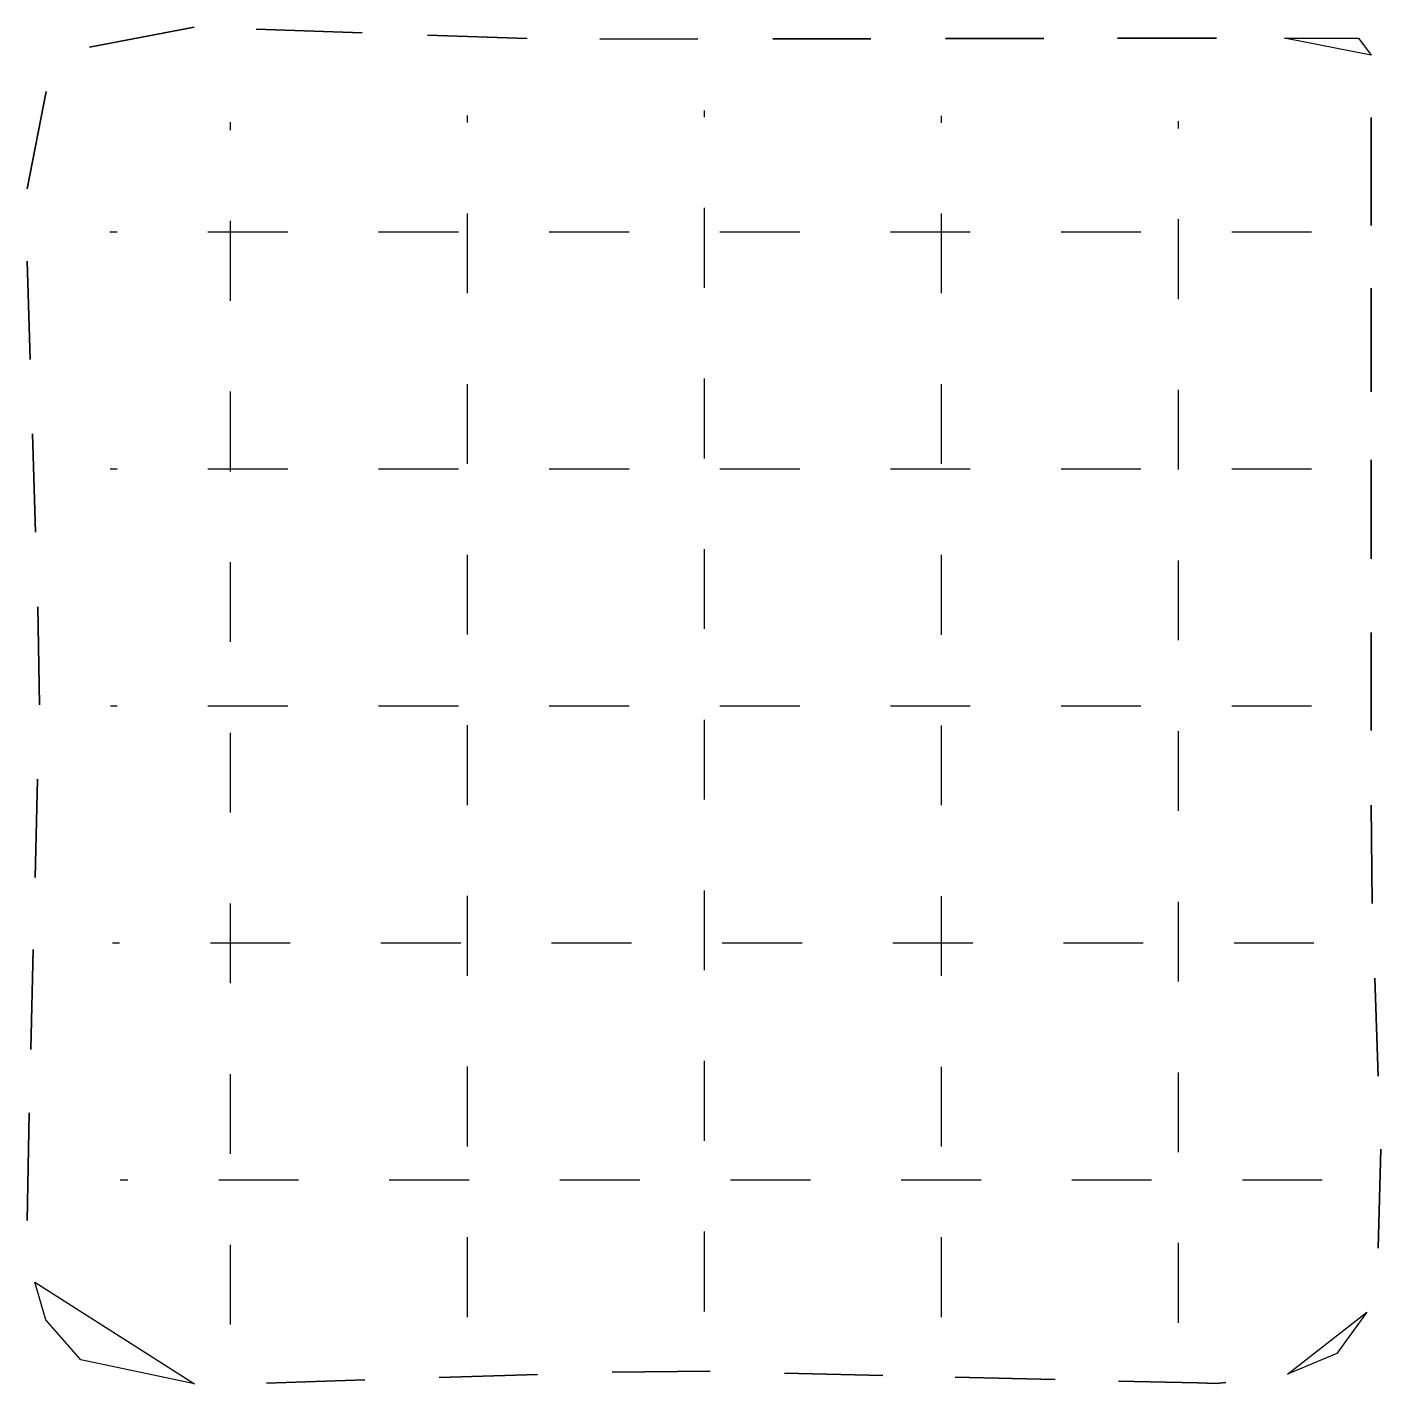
# Model space of a CAD drawing. Header units: metres. Extents: x 0.4 to 14.7, y 0.4 to 14.8.
import ezdxf

# ---------------------------------------------------------------- set-up
doc = ezdxf.new("R2010")
doc.units = ezdxf.units.M

msp = doc.modelspace()

# ---------------------------------------------------------------- linework, layer by layer
for p, q in [((2.593, 13.666), (2.593, 13.75)), ((5.093, 13.745), (5.093, 13.819)), ((7.593, 13.803), (7.593, 13.873)), ((10.093, 13.744), (10.093, 13.817)), ((12.593, 13.684), (12.593, 13.761)), ((5.093, 12.035), (5.093, 12.787)), ((7.593, 12.094), (7.593, 12.846)), ((10.093, 12.034), (10.093, 12.786)), ((2.593, 12.008), (2.593, 12.708)), ((12.593, 11.974), (12.593, 12.726)), ((1.32, 12.592), (1.397, 12.592)), ((1.32, 12.592), (1.397, 12.592)), ((2.355, 12.592), (3.107, 12.592)), ((3.107, 12.592), (3.197, 12.592)), ((4.155, 12.592), (4.834, 12.592)), ((4.834, 12.592), (4.835, 12.592)), ((4.835, 12.592), (4.997, 12.592)), ((5.955, 12.592), (6.467, 12.592)), ((6.467, 12.592), (6.688, 12.592)), ((6.688, 12.592), (6.797, 12.592)), ((7.755, 12.592), (8.197, 12.592)), ((8.197, 12.592), (8.291, 12.592)), ((8.291, 12.592), (8.597, 12.592)), ((9.555, 12.592), (10.307, 12.592)), ((10.307, 12.592), (10.397, 12.592)), ((11.355, 12.592), (12.051, 12.592)), ((12.051, 12.592), (12.197, 12.592)), ((13.155, 12.592), (13.224, 12.592)), ((13.224, 12.592), (13.315, 12.592)), ((13.315, 12.592), (13.997, 12.592)), ((5.093, 11.945), (5.093, 12.035)), ((7.593, 12.004), (7.593, 12.094)), ((10.093, 11.944), (10.093, 12.034)), ((2.593, 11.866), (2.593, 12.008)), ((7.593, 12.003), (7.593, 12.004)), ((12.593, 11.884), (12.593, 11.974)), ((2.593, 11.866), (2.593, 11.866)), ((7.593, 10.303), (7.593, 11.046)), ((2.593, 10.162), (2.593, 10.908)), ((5.093, 10.238), (5.093, 10.987)), ((10.093, 10.331), (10.093, 10.986)), ((12.593, 10.084), (12.593, 10.926)), ((10.093, 10.144), (10.093, 10.331)), ((2.593, 10.066), (2.593, 10.162)), ((5.093, 10.145), (5.093, 10.238)), ((7.593, 10.204), (7.593, 10.303)), ((7.593, 10.203), (7.593, 10.204)), ((1.324, 10.092), (1.397, 10.092)), ((1.324, 10.092), (1.397, 10.092)), ((2.355, 10.092), (3.107, 10.092)), ((3.107, 10.092), (3.197, 10.092)), ((4.155, 10.092), (4.834, 10.092)), ((4.834, 10.092), (4.835, 10.092)), ((4.835, 10.092), (4.997, 10.092)), ((5.955, 10.092), (6.467, 10.092)), ((6.467, 10.092), (6.688, 10.092)), ((6.688, 10.092), (6.797, 10.092)), ((7.755, 10.092), (8.197, 10.092)), ((8.197, 10.092), (8.291, 10.092)), ((8.291, 10.092), (8.597, 10.092)), ((9.555, 10.092), (10.307, 10.092)), ((10.307, 10.092), (10.397, 10.092)), ((11.355, 10.092), (12.051, 10.092)), ((12.051, 10.092), (12.197, 10.092)), ((13.155, 10.092), (13.224, 10.092)), ((13.224, 10.092), (13.315, 10.092)), ((13.315, 10.092), (13.997, 10.092)), ((5.093, 8.586), (5.093, 9.187)), ((7.593, 8.831), (7.593, 9.246)), ((10.093, 8.578), (10.093, 9.186)), ((2.593, 8.399), (2.593, 9.108)), ((12.593, 8.315), (12.593, 9.126)), ((7.593, 8.403), (7.593, 8.831)), ((5.093, 8.344), (5.093, 8.586)), ((10.093, 8.343), (10.093, 8.578)), ((2.593, 8.266), (2.593, 8.399)), ((12.593, 8.284), (12.593, 8.315)), ((1.328, 7.592), (1.397, 7.592)), ((1.328, 7.592), (1.397, 7.592)), ((2.355, 7.592), (3.107, 7.592)), ((3.107, 7.592), (3.197, 7.592)), ((4.155, 7.592), (4.834, 7.592)), ((4.834, 7.592), (4.835, 7.592)), ((4.835, 7.592), (4.997, 7.592)), ((5.955, 7.592), (6.467, 7.592)), ((6.467, 7.592), (6.688, 7.592)), ((6.688, 7.592), (6.797, 7.592)), ((7.755, 7.592), (8.197, 7.592)), ((8.197, 7.592), (8.291, 7.592)), ((8.291, 7.592), (8.597, 7.592)), ((9.555, 7.592), (10.307, 7.592)), ((10.307, 7.592), (10.397, 7.592)), ((11.355, 7.592), (12.051, 7.592)), ((12.051, 7.592), (12.197, 7.592)), ((13.155, 7.592), (13.224, 7.592)), ((13.224, 7.592), (13.315, 7.592)), ((13.315, 7.592), (13.997, 7.592)), ((7.593, 7.282), (7.593, 7.446)), ((2.593, 7.178), (2.593, 7.308)), ((5.093, 7.26), (5.093, 7.387)), ((10.093, 7.259), (10.093, 7.386)), ((12.593, 7.236), (12.593, 7.326)), ((2.593, 6.466), (2.593, 7.178)), ((5.093, 6.545), (5.093, 7.26)), ((7.593, 6.604), (7.593, 7.282)), ((10.093, 6.544), (10.093, 7.259)), ((12.593, 6.484), (12.593, 7.236)), ((7.593, 6.603), (7.593, 6.604)), ((5.093, 5.497), (5.093, 5.587)), ((7.593, 5.556), (7.593, 5.646)), ((10.093, 5.496), (10.093, 5.586)), ((2.593, 4.756), (2.593, 5.508)), ((5.093, 4.745), (5.093, 5.497)), ((7.593, 4.804), (7.593, 5.556)), ((10.093, 4.744), (10.093, 5.496)), ((12.593, 5.436), (12.593, 5.526)), ((12.593, 4.684), (12.593, 5.436)), ((1.347, 5.092), (1.422, 5.092)), ((1.347, 5.092), (1.422, 5.092)), ((2.38, 5.092), (3.132, 5.092)), ((3.132, 5.092), (3.222, 5.092)), ((4.18, 5.092), (4.846, 5.092)), ((4.846, 5.092), (4.847, 5.092)), ((4.847, 5.092), (5.022, 5.092)), ((5.98, 5.092), (6.52, 5.092)), ((6.52, 5.092), (6.822, 5.092)), ((7.78, 5.092), (8.197, 5.092)), ((8.197, 5.092), (8.292, 5.092)), ((8.292, 5.092), (8.622, 5.092)), ((9.58, 5.092), (9.67, 5.092)), ((9.67, 5.092), (10.422, 5.092)), ((11.38, 5.092), (12.08, 5.092)), ((12.08, 5.092), (12.222, 5.092)), ((13.18, 5.092), (13.932, 5.092)), ((13.932, 5.092), (14.022, 5.092)), ((2.593, 4.666), (2.593, 4.756)), ((7.593, 4.803), (7.593, 4.804)), ((5.093, 3.464), (5.093, 3.787)), ((7.593, 3.337), (7.593, 3.846)), ((10.093, 3.035), (10.093, 3.786)), ((12.593, 3.623), (12.593, 3.726)), ((2.593, 3.491), (2.593, 3.708)), ((12.593, 2.884), (12.593, 3.623)), ((2.593, 3.43), (2.593, 3.491)), ((5.093, 3.145), (5.093, 3.464)), ((2.593, 2.866), (2.593, 3.43)), ((7.593, 3.003), (7.593, 3.337)), ((5.093, 2.945), (5.093, 3.145)), ((10.093, 2.944), (10.093, 3.035)), ((1.427, 2.592), (1.51, 2.592)), ((1.427, 2.592), (1.51, 2.592)), ((2.468, 2.592), (3.22, 2.592)), ((3.22, 2.592), (3.31, 2.592)), ((4.268, 2.592), (4.854, 2.592)), ((4.854, 2.592), (4.855, 2.592)), ((4.855, 2.592), (5.11, 2.592)), ((6.068, 2.592), (6.677, 2.592)), ((6.677, 2.592), (6.91, 2.592)), ((7.868, 2.592), (8.62, 2.592)), ((8.62, 2.592), (8.71, 2.592)), ((9.668, 2.592), (9.758, 2.592)), ((9.758, 2.592), (10.51, 2.592)), ((11.468, 2.592), (11.791, 2.592)), ((11.791, 2.592), (12.31, 2.592)), ((13.267, 2.592), (13.268, 2.592)), ((13.268, 2.592), (14.001, 2.592)), ((14.001, 2.592), (14.11, 2.592)), ((7.593, 1.294), (7.593, 2.046)), ((2.593, 1.674), (2.593, 1.908)), ((5.093, 1.789), (5.093, 1.987)), ((10.093, 1.788), (10.093, 1.986)), ((12.593, 1.701), (12.593, 1.926)), ((5.093, 1.145), (5.093, 1.789)), ((5.093, 1.145), (5.093, 1.789)), ((10.093, 1.144), (10.093, 1.788)), ((10.093, 1.144), (10.093, 1.788)), ((2.593, 1.066), (2.593, 1.674)), ((2.593, 1.066), (2.593, 1.674)), ((12.593, 1.084), (12.593, 1.701)), ((12.593, 1.084), (12.593, 1.701)), ((7.593, 1.204), (7.593, 1.294)), ((7.593, 1.203), (7.593, 1.204)), ((7.593, 1.203), (7.593, 1.204))]:
    msp.add_line(p, q)
for points in [[(1.106, 14.542), (2.209, 14.752)], [(2.864, 14.732), (3.982, 14.693)], [(4.671, 14.669), (5.721, 14.633)], [(6.489, 14.626), (7.523, 14.627)], [(8.312, 14.629), (9.349, 14.63)], [(10.136, 14.631), (11.173, 14.633)], [(11.949, 14.634), (12.993, 14.635)], [(13.711, 14.636), (14.493, 14.637), (14.626, 14.458)], [(0.449, 13.045), (0.647, 14.073)], [(14.626, 13.798), (14.626, 12.661)], [(0.479, 11.246), (0.447, 12.283)], [(14.626, 12), (14.626, 10.906)], [(0.535, 9.425), (0.503, 10.462)], [(14.626, 10.187), (14.626, 9.143)], [(0.577, 7.602), (0.559, 8.638)], [(14.626, 8.367), (14.626, 7.332)], [(0.531, 5.781), (0.557, 6.82)], [(14.626, 6.543), (14.637, 5.506)], [(0.485, 3.966), (0.512, 5.021)], [(14.664, 4.718), (14.701, 3.685)], [(0.447, 2.164), (0.468, 3.298)], [(14.728, 2.917), (14.7, 1.871)], [(2.213, 0.44), (1.015, 0.693), (0.643, 1.116), (0.529, 1.513)], [(2.213, 0.44), (1.015, 0.693), (0.643, 1.116), (0.529, 1.513)], [(14.581, 1.197), (14.262, 0.761), (13.743, 0.543)], [(7.653, 0.573), (6.617, 0.564)], [(4.011, 0.482), (2.972, 0.449)], [(5.83, 0.539), (4.793, 0.507)], [(9.475, 0.529), (8.437, 0.554)], [(11.291, 0.486), (10.237, 0.511)], [(12.795, 0.45), (11.96, 0.47)], [(12.99, 0.445), (12.795, 0.45)], [(13.094, 0.455), (12.99, 0.445)]]:
    msp.add_lwpolyline(points, close=True)

doc.saveas('drawing.dxf')
